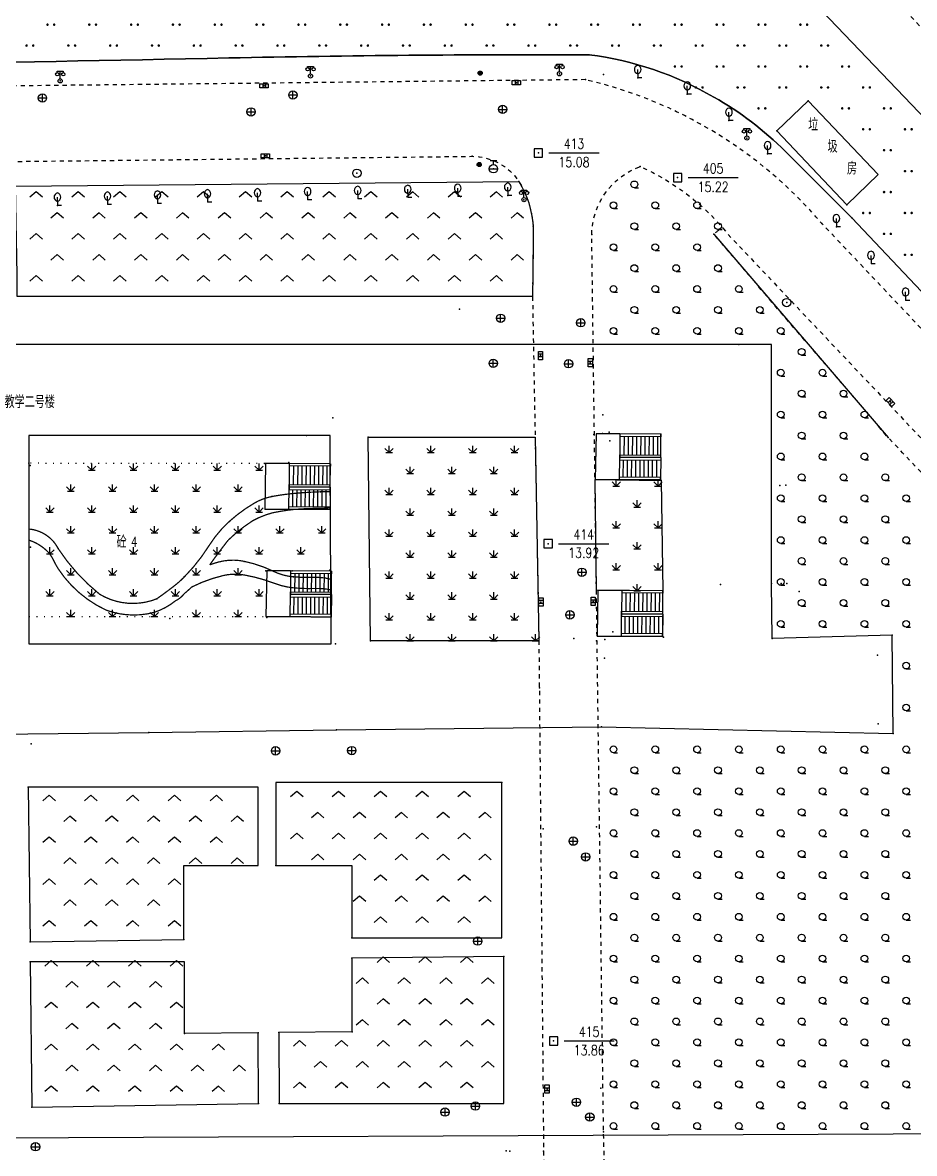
# Model space of a CAD drawing. Extents: x 1060 to 1934, y 610 to 1562.
# Drawn here: x 1637.4 to 1744, y 1297.1 to 1432.2 of the extents above; entities that cross this region are included whole.
import ezdxf
from ezdxf.enums import TextEntityAlignment as Align

# ---------------------------------------------------------------- set-up
doc = ezdxf.new("R2010")
doc.units = 0
doc.header["$LTSCALE"] = 0.5
doc.header["$PDSIZE"] = 0.2
for name, pattern in [('X3', [5, 4, -1]), ('X4', [1.6, 0, -1.6]), ('X6', [2, 1, -1])]:
    doc.linetypes.add(name, pattern=pattern)
doc.layers.get('0').update_dxf_attribs({"linetype": 'CONTINUOUS'})
doc.layers.add('ASSIST', color=7, linetype='CONTINUOUS', plot=False)
for name, color, linetype in [('COMPONENT', 4, 'CONTINUOUS'), ('DLDW', 11, 'CONTINUOUS'), ('DLSS', 4, 'CONTINUOUS'), ('DMTZ', 3, 'CONTINUOUS'), ('GXYZ', 2, 'CONTINUOUS'), ('JMD', 6, 'CONTINUOUS'), ('KZD', 1, 'CONTINUOUS'), ('ZBTZ', 3, 'CONTINUOUS'), ('ZDH', 1, 'CONTINUOUS')]:
    doc.layers.add(name, color=color, linetype=linetype)
doc.styles.add('HZ', font='rs.shx', dxfattribs={"width": 0.8, "bigfont": 'hztxt.shx'})
doc.linetypes.add('10422', pattern='A,2,[150,AAA.SHX,S=1,R=0,X=0,Y=1],2,[177,AAA.SHX,S=1,R=0,X=0,Y=0.8],1e-09', length=4)
doc.linetypes.add('1161', pattern='A,0,[149,AAA.SHX,S=0.15,R=0,X=0,Y=0],-1.6', length=1.6)

# ---------------------------------------------------------------- blocks, each defined once
blk = doc.blocks.new('gc043')
for p, q in [((-1, 0), (1, 0)), ((0, -1), (0, 1))]:
    blk.add_line(p, q)
blk.add_circle((0, 0), 1)
blk = doc.blocks.new('*U25')
at = {"linetype": 'Continuous'}
for points in [[(-0.5, 0.06), (-0.49, -0.11), (-0.49, 0.11)], [(-0.5, 0), (-0.5, -0.06), (-0.5, 0.06)], [(-0.49, -0.11), (-0.5, 0.06), (-0.5, -0.06)], [(-0.49, 0.11), (-0.47, -0.17), (-0.47, 0.17)], [(-0.47, -0.17), (-0.49, 0.11), (-0.49, -0.11)], [(-0.47, 0.17), (-0.45, -0.22), (-0.45, 0.22)], [(-0.45, -0.22), (-0.47, 0.17), (-0.47, -0.17)], [(-0.45, 0.22), (-0.42, -0.27), (-0.42, 0.27)], [(-0.42, -0.27), (-0.45, 0.22), (-0.45, -0.22)], [(-0.42, 0.27), (-0.39, -0.31), (-0.39, 0.31)], [(-0.39, -0.31), (-0.42, 0.27), (-0.42, -0.27)], [(-0.39, 0.31), (-0.35, -0.35), (-0.35, 0.35)], [(-0.35, -0.35), (-0.39, 0.31), (-0.39, -0.31)], [(-0.35, 0.35), (-0.31, -0.39), (-0.31, 0.39)], [(-0.31, -0.39), (-0.35, 0.35), (-0.35, -0.35)], [(-0.31, 0.39), (-0.27, -0.42), (-0.27, 0.42)], [(-0.27, -0.42), (-0.31, 0.39), (-0.31, -0.39)], [(-0.27, 0.42), (-0.22, -0.45), (-0.22, 0.45)], [(-0.22, -0.45), (-0.27, 0.42), (-0.27, -0.42)], [(-0.22, 0.45), (-0.17, -0.47), (-0.17, 0.47)], [(-0.17, -0.47), (-0.22, 0.45), (-0.22, -0.45)], [(-0.17, 0.47), (-0.11, -0.49), (-0.11, 0.49)], [(-0.11, -0.49), (-0.17, 0.47), (-0.17, -0.47)], [(-0.11, 0.49), (-0.06, -0.5), (-0.06, 0.5)], [(-0.06, -0.5), (-0.11, 0.49), (-0.11, -0.49)], [(0, -0.5), (-0.06, 0.5), (-0.06, -0.5)], [(-0.06, 0.5), (0, -0.5), (0, 0.5)], [(0.06, -0.5), (0, 0.5), (0, -0.5)], [(0, 0.5), (0.06, -0.5), (0.06, 0.5)], [(0.11, -0.49), (0.06, 0.5), (0.06, -0.5)], [(0.06, 0.5), (0.11, -0.49), (0.11, 0.49)], [(0.17, -0.47), (0.11, 0.49), (0.11, -0.49)], [(0.11, 0.49), (0.17, -0.47), (0.17, 0.47)], [(0.22, -0.45), (0.17, 0.47), (0.17, -0.47)], [(0.17, 0.47), (0.22, -0.45), (0.22, 0.45)], [(0.27, -0.42), (0.22, 0.45), (0.22, -0.45)], [(0.22, 0.45), (0.27, -0.42), (0.27, 0.42)], [(0.31, -0.39), (0.27, 0.42), (0.27, -0.42)], [(0.27, 0.42), (0.31, -0.39), (0.31, 0.39)], [(0.35, -0.35), (0.31, 0.39), (0.31, -0.39)], [(0.31, 0.39), (0.35, -0.35), (0.35, 0.35)], [(0.39, -0.31), (0.35, 0.35), (0.35, -0.35)], [(0.35, 0.35), (0.39, -0.31), (0.39, 0.31)], [(0.42, -0.27), (0.39, 0.31), (0.39, -0.31)], [(0.39, 0.31), (0.42, -0.27), (0.42, 0.27)], [(0.45, -0.22), (0.42, 0.27), (0.42, -0.27)], [(0.42, 0.27), (0.45, -0.22), (0.45, 0.22)], [(0.47, -0.17), (0.45, 0.22), (0.45, -0.22)], [(0.45, 0.22), (0.47, -0.17), (0.47, 0.17)], [(0.49, -0.11), (0.47, 0.17), (0.47, -0.17)], [(0.47, 0.17), (0.49, -0.11), (0.49, 0.11)], [(0.5, -0.06), (0.49, 0.11), (0.49, -0.11)], [(0.49, 0.11), (0.5, -0.06), (0.5, 0.06)], [(0.5, 0), (0.5, 0.06), (0.5, -0.06)]]:
    blk.add_solid(points, dxfattribs=at)
blk = doc.blocks.new('gcbj0106')
blk.add_circle((0, 0), 0.5)
at = {"linetype": 'Continuous'}
blk.add_blockref('*U25', (0, 0), dxfattribs=at)
blk = doc.blocks.new('gc097')
for p, q in [((-0.7, 2), (-0.7, 2.3)), ((-0.7, 2.3), (0.7, 2.3)), ((0, 0.5), (0, 2.3)), ((0.7, 2.3), (0.7, 2))]:
    blk.add_line(p, q)
for centre, radius in [((-0.7, 1.6), 0.4), ((0, 0), 0.5), ((0.73, 1.6), 0.4)]:
    blk.add_circle(centre, radius)
blk = doc.blocks.new('gc188')
blk.add_circle((0, 0), 1)
blk = doc.blocks.new('gc133')
for p, q in [((-1, 0), (1, 0)), ((-0.8, 2), (0.8, 2)), ((0, 1), (0, 2))]:
    blk.add_line(p, q)
blk.add_circle((0, 0), 1)
blk = doc.blocks.new('gc041')
for p, q in [((-1, 0.5), (1, 0.5)), ((-1, -0.5), (-1, 0.5)), ((-0.33, 0.5), (-0.33, -0.5)), ((0.33, 0.5), (0.33, -0.5)), ((1, 0.5), (1, -0.5)), ((1, -0.5), (-1, -0.5))]:
    blk.add_line(p, q)
blk = doc.blocks.new('gc211')
for p, q in [((0, 0), (-1.5, -1.32)), ((1.5, -1.32), (0, 0))]:
    blk.add_line(p, q)
blk = doc.blocks.new('gc143')
for p, q in [((0, 1), (0, 2)), ((0, 1), (0, 0)), ((1, 0), (0, 0))]:
    blk.add_line(p, q)
for centre, start, end in [((0.225, 2), 102.68038, 257.31962), ((-0.225, 2), 282.68038, 77.31962)]:
    blk.add_arc(centre, 1.025, start, end)
blk = doc.blocks.new('gc163')
at = {"const_width": 0.3}
for points in [[(-0.95, 0, 1), (-0.65, 0, 1)], [(0.65, 0, 1), (0.95, 0, 1)]]:
    blk.add_lwpolyline(points, format="xyb", close=True, dxfattribs=at)
blk = doc.blocks.new('gc208')
blk.add_line((0, -0.8), (1, -0.8))
blk.add_circle((0, 0), 0.8)
blk = doc.blocks.new('A$C18D03DA0')
at = {"layer": 'ASSIST', "linetype": 'Continuous', "flags": 128}
for points in [[(0, 0), (4.91, 0.04), (4.93, -2.76), (0.02, -2.8)], [(4.93, -2.76), (0.02, -2.8), (0.04, -5.47), (4.96, -5.43)]]:
    blk.add_lwpolyline(points, close=True, dxfattribs=at)
at = {"layer": 'JMD', "linetype": 'Continuous'}
for p, q in [((0, 0), (4.91, 0.04)), ((0, 0), (0, -0.3)), ((4.91, 0.04), (4.91, -0.26)), ((0, -0.3), (4.91, -0.26)), ((0.41, -0.3), (0.43, -2.49)), ((0.91, -0.29), (0.93, -2.49)), ((1.41, -0.29), (1.43, -2.49)), ((1.91, -0.28), (1.93, -2.48)), ((2.41, -0.28), (2.43, -2.48)), ((2.91, -0.28), (2.93, -2.47)), ((3.41, -0.27), (3.43, -2.47)), ((3.91, -0.27), (3.93, -2.47)), ((4.41, -0.26), (4.43, -2.46)), ((4.91, -0.26), (4.93, -2.46)), ((4.93, -2.46), (0.02, -2.5)), ((0.02, -2.8), (0.02, -2.5)), ((4.93, -2.76), (4.93, -2.46)), ((0.02, -2.8), (4.93, -2.76)), ((4.93, -2.76), (0.02, -2.8)), ((0.02, -2.8), (0.03, -3.1)), ((4.94, -3.06), (0.03, -3.1)), ((0.03, -3.1), (0.04, -5.17)), ((0.53, -3.09), (0.54, -5.17)), ((1.03, -3.09), (1.04, -5.16)), ((1.53, -3.09), (1.54, -5.16)), ((2.03, -3.08), (2.04, -5.16)), ((2.53, -3.08), (2.54, -5.15)), ((3.03, -3.07), (3.04, -5.15)), ((3.53, -3.07), (3.54, -5.14)), ((4.03, -3.07), (4.04, -5.14)), ((4.53, -3.06), (4.54, -5.14)), ((4.93, -2.76), (4.94, -3.06)), ((0.04, -5.17), (4.95, -5.13)), ((0.04, -5.47), (0.04, -5.17)), ((4.96, -5.43), (4.95, -5.13)), ((4.96, -5.43), (0.04, -5.47))]:
    blk.add_line(p, q, dxfattribs=at)
at = {"layer": 'JMD', "linetype": 'Continuous', "flags": 128}
blk.add_lwpolyline([(4.91, 0.04), (7.76, 0.04), (7.85, -5.43), (4.96, -5.43)], dxfattribs=at)
blk = doc.blocks.new('A$C64D12B4D')
at = {"linetype": 'Continuous', "xscale": -1}
blk.add_blockref('A$C18D03DA0', (7.848, -0.04), dxfattribs=at)
blk = doc.blocks.new('gc124')
for p, q in [((-1, 1), (0, 0)), ((-0.8, 0), (0.8, 0)), ((0, 0), (0, 1.6)), ((0, 0), (1, 1))]:
    blk.add_line(p, q)
blk = doc.blocks.new('A$C1AB3282D')
at = {"linetype": 'Continuous', "xscale": -1}
blk.add_blockref('A$C18D03DA0', (0, 0), dxfattribs=at)
blk = doc.blocks.new('gc115')
blk.add_lwpolyline([(-1, -1), (1, -1), (1, 1), (-1, 1)], close=True)
blk.add_point((0, 0))

msp = doc.modelspace()

# ---------------------------------------------------------------- linework, layer by layer
at = {"linetype": 'Continuous', "elevation": 12.1}
msp.add_lwpolyline([(1728.53, 1416.78, 0.070297), (1719.98, 1423.27, 0.102266), (1705.08, 1428.33, 0.006185), (1662.01, 1427.95, -0.003224), (1579.41, 1426.74, -0.001176), (1491.29, 1426.22, -0.381435), (1483.39, 1431.9, 0.000865), (1483.41, 1455.75, 0.005382), (1483.23, 1487.87, -0.146405), (1485.5, 1497.7, -0.12135), (1493.35, 1503.18), (1605.13, 1547.73), (1609.24, 1548.26), (1614.19, 1547.94), (1616.96, 1547.46), (1619.92, 1546.37), (1624.52, 1544.43), (1628.12, 1542.22), (1631.45, 1539.54), (1633.11, 1537.77), (1862.99, 1297.73)], format="xyb", dxfattribs=at)
at = {"linetype": 'Continuous', "elevation": 12.1, "flags": 128}
msp.add_lwpolyline([(1728.53, 1416.78), (1736.49, 1408.85)], dxfattribs=at)
at = {"linetype": 'Continuous', "elevation": 12.1}
msp.add_lwpolyline([(1780.01, 1362.81), (1736.49, 1408.85)], dxfattribs=at)
at = {"layer": 'DLSS', "linetype": 'X6', "flags": 128}
for points, elevation in [([(1480.43, 1431.9), (1480.26, 1435.2), (1479.63, 1491.46, -0.064465), (1479.93, 1500.11, -0.154295), (1482.47, 1507.49, -0.179135), (1492.43, 1515.32, -0.003756), (1520.18, 1525.43, 0.000002), (1587.35, 1553.15, 0.011631), (1593.72, 1556.25, -0.359566), (1631.49, 1550.06), (1864.49, 1306.39)], 13.79), ([(1704.63, 1425.36), (1488.16, 1422.97, -0.389128), (1480.43, 1431.9)], 13.77), ([(1864.49, 1306.39), (1864.65, 1306.21, -0.31194), (1864.48, 1284.1, -0.373845), (1850.79, 1283.6), (1732.89, 1408.18, 0.160257), (1704.63, 1425.36)], 13.79), ([(1578.86, 1244.42), (1576.98, 1391.98), (1576.98, 1405.81, -0.207514), (1578.94, 1412.08, -0.238549), (1584.21, 1415), (1691.08, 1416.2, -0.252129), (1696.69, 1413.18, -0.114855), (1698.4, 1407.87), (1698.31, 1399.46), (1699.07, 1358.32)], 13.77), ([(1752.82, 1210.46), (1715.21, 1210.03, -0.152033), (1709.2, 1212.85, -0.099917), (1707.51, 1214.92), (1707.22, 1248.81), (1707.19, 1249.81), (1707.38, 1261.51), (1707.11, 1283.96), (1707.11, 1287.74), (1706.8, 1299.64), (1705.39, 1406.87, -0.310413), (1711.16, 1414.98, -0.120813), (1721.67, 1406.89), (1774.03, 1351.63), (1858.49, 1262.34, -0.164033), (1866.87, 1242.87, -0.116425), (1864.59, 1218.47, -0.269338), (1851.57, 1211.66), (1752.82, 1210.46)], 15.78), ([(1699.07, 1358.32), (1700.11, 1245.84), (1700.11, 1214.82, -0.107062), (1698.96, 1212.95, -0.215732), (1690.6, 1209.81), (1664.15, 1209.47)], 13.77)]:
    msp.add_lwpolyline(points, format="xyb", dxfattribs=dict(at, elevation=elevation))
msp.add_lwpolyline([(1863.7, 1246.13, 0.137766), (1857.33, 1260.57, 0.036452), (1855.89, 1262.34, 0.011246), (1822.37, 1297.59, -0.005081), (1772.07, 1349.61, -0.000115), (1754.53, 1368.12, -0.000147), (1740.84, 1382.59), (1720.96, 1405.73), (1719.98, 1406.89, -0.180775), (1720.01, 1406.95, -0.010179), (1721, 1407.69)], format="xyb", dxfattribs=at)
at = {"layer": 'DLSS', "linetype": 'X3', "const_width": 0.15, "flags": 128}
for points in [[(1641.59, 1369.36, 0.0783), (1646.55, 1363.89, 0.234872), (1653.39, 1363.33, 0.015228), (1655.64, 1365, 0.030669), (1656.68, 1365.94, 0.054674), (1659.64, 1369.68, -0.06921), (1662.07, 1372.58, -0.051282), (1665.05, 1374.76, -0.085311), (1667.14, 1375.55, -0.023037), (1669.56, 1375.9, -0.016432), (1672.98, 1376.12, -0.007842), (1673.38, 1376.12, -0.004045), (1674.16, 1376.12)], [(1641.59, 1369.36, 0.051563), (1641.11, 1370.1, 0.051563), (1640.48, 1370.72, 0.074887), (1639.37, 1371.37, 0.074887), (1638.12, 1371.67)], [(1641.6, 1366.95, -0.03208), (1640.99, 1368.07, 0.08543), (1640.27, 1369.05, 0.05849), (1639.27, 1369.82, 0.05849), (1638.12, 1370.34)], [(1657.57, 1364.74, -0.060942), (1661.37, 1366.12, -0.100077), (1663.85, 1366.18, -0.048911), (1667.4, 1365.2, 0.071679), (1669.87, 1364.63, 0.028765), (1672.37, 1364.57, -0.048451), (1673.86, 1364.47, -0.01512), (1673.96, 1364.45, -0.004319), (1674.28, 1364.38)]]:
    msp.add_lwpolyline(points, format="xyb", dxfattribs=at)
at = {"layer": 'DLSS', "linetype": 'X3', "const_width": 0.15}
for points in [[(1659.73, 1367.4, -0.012436), (1661.93, 1370.34, -0.051021), (1664.86, 1372.66, -0.061866), (1667.24, 1373.61, -0.023666), (1669.87, 1374.02, -0.01942), (1673.14, 1374.14, -0.012018), (1673.88, 1374.2, 0.349588), (1674.17, 1374.43)], [(1659.73, 1367.4, -0.01949), (1660.83, 1367.74, -0.116234), (1663.85, 1367.81, -0.061947), (1667.36, 1366.61, 0.093786), (1669.74, 1365.96, 0.026483), (1671.98, 1365.9, -0.039743), (1673.48, 1365.82, -0.018024), (1673.68, 1365.78, -0.006956), (1674.21, 1365.67)], [(1641.59, 1366.96, 0.141058), (1647.35, 1361.98, 0.153365), (1653.07, 1361.71, 0.092298), (1655.64, 1363.1, 0.119961), (1656.68, 1363.95, 0.021391), (1657.57, 1364.74, -0.012935)]]:
    msp.add_lwpolyline(points, format="xyb", dxfattribs=at)
at = {"layer": 'DMTZ', "linetype": '10422', "flags": 128}
msp.add_lwpolyline([(1719.98, 1406.89), (1740.84, 1382.59)], dxfattribs=at)
at = {"layer": 'JMD', "linetype": 'Continuous', "flags": 128}
for points in [[(1735.9, 1410.42), (1727.53, 1419.24), (1731.26, 1422.83), (1739.64, 1414.01)], [(1570.54, 1346.36), (1577.75, 1346.53), (1583.72, 1346.61), (1652.43, 1347.36), (1674.86, 1347.67), (1706.57, 1348.04), (1741.42, 1347.25), (1741.3, 1358.99), (1726.97, 1358.59), (1726.86, 1365.15), (1726.88, 1393.73), (1722.97, 1393.73), (1570.02, 1393.73)], [(1674.14, 1379.17), (1674.14, 1382.86), (1638.12, 1382.86), (1638.12, 1357.96), (1674.25, 1357.96)], [(1571.61, 1250.74), (1786.79, 1251.69), (1786.26, 1299.57), (1571.08, 1298.61)]]:
    msp.add_lwpolyline(points, close=True, dxfattribs=at)
at = {"layer": 'JMD', "linetype": 'X4', "flags": 128}
for points in [[(1666.3, 1379.51), (1638.12, 1379.52), (1638.12, 1379.27)], [(1638.12, 1361.2), (1666.45, 1361.2)]]:
    msp.add_lwpolyline(points, dxfattribs=at)
at = {"layer": 'KZD', "linetype": 'Continuous'}
for p, q in [((1700.27, 1416.61), (1706.27, 1416.61)), ((1700.27, 1416.61), (1706.27, 1416.61)), ((1716.9, 1413.65), (1722.9, 1413.65)), ((1701.43, 1369.92), (1707.43, 1369.92)), ((1702.08, 1310.51), (1708.08, 1310.51))]:
    msp.add_line(p, q, dxfattribs=at)
at = {"layer": 'ZBTZ', "linetype": 'Continuous', "flags": 128}
msp.add_lwpolyline([(1862.99, 1297.73), (1633.11, 1537.77), (1631.45, 1539.54), (1628.12, 1542.22), (1624.52, 1544.43), (1619.92, 1546.37), (1616.96, 1547.46), (1614.19, 1547.94), (1609.24, 1548.26), (1605.13, 1547.73), (1493.35, 1503.18, 0.12135), (1485.5, 1497.7, 0.146405), (1483.23, 1487.87, -0.005382), (1483.41, 1455.75, -0.000865), (1483.39, 1431.9, 0.381435), (1491.29, 1426.22, 0.001176), (1579.41, 1426.74, 0.003224), (1662.01, 1427.95, -0.006185), (1705.08, 1428.33, -0.102266), (1719.98, 1423.27, -0.070297), (1728.53, 1416.78), (1736.49, 1408.85), (1780.01, 1362.81)], format="xyb", dxfattribs=at)
at = {"layer": 'ZBTZ', "linetype": 'Continuous', "elevation": 13.77, "flags": 128}
msp.add_lwpolyline([(1698.31, 1399.46), (1636.71, 1399.46), (1636.71, 1402.03), (1636.49, 1412.63), (1696.69, 1413.18, -0.114855), (1698.4, 1407.87, -0.002003), (1698.31, 1399.46)], format="xyb", close=True, dxfattribs=at)
at = {"layer": 'ZBTZ', "linetype": '1161', "elevation": 19.52, "flags": 128}
msp.add_lwpolyline([(1678.67, 1382.65), (1698.62, 1382.65), (1699.07, 1358.32), (1678.94, 1358.31)], close=True, dxfattribs=at)
at = {"layer": 'ZBTZ', "linetype": '1161', "flags": 128}
msp.add_lwpolyline([(1713.69, 1377.45), (1713.89, 1364.3), (1705.94, 1364.36), (1705.81, 1377.57)], close=True, dxfattribs=at)
at = {"layer": 'ZBTZ', "linetype": 'Continuous', "flags": 128}
for points, elevation in [([(1638.02, 1340.81), (1638.25, 1322.37), (1656.62, 1322.61), (1656.62, 1331.49), (1665.52, 1331.49), (1665.52, 1340.81)], 14.29), ([(1694.64, 1341.38), (1667.63, 1341.38), (1667.63, 1331.49), (1676.7, 1331.49), (1676.7, 1322.82), (1694.64, 1322.82)], 13.82), ([(1638.26, 1319.96), (1638.46, 1302.61), (1665.56, 1303.02), (1665.52, 1311.49), (1656.69, 1311.41), (1656.69, 1319.96)], 14.11), ([(1694.89, 1320.58), (1676.71, 1320.4), (1676.71, 1311.59), (1667.97, 1311.5), (1668.01, 1303.05), (1694.89, 1303.05)], 14.05)]:
    msp.add_lwpolyline(points, close=True, dxfattribs=dict(at, elevation=elevation))
at = {"layer": 'ZDH', "linetype": 'Continuous'}
for p in [(1705.08, 1428.33, 15.33), (1705.08, 1428.33, 15.33), (1705.08, 1428.33, 15.33), (1671.77, 1425.8, 14.98), (1671.77, 1425.8, 14.98), (1671.77, 1425.8, 14.98), (1692.05, 1426.14, 15.28), (1692.05, 1426.14, 15.28), (1692.05, 1426.14, 15.28), (1701.53, 1426.06, 15.28), (1701.53, 1426.06, 15.28), (1701.53, 1426.06, 15.28), (1704.63, 1425.36, 15.15), (1704.63, 1425.36, 15.15), (1704.63, 1425.36, 15.15), (1706.78, 1425.99, 15.32), (1706.78, 1425.99, 15.32), (1706.78, 1425.99, 15.32), (1710.88, 1425.57, 15.35), (1710.88, 1425.57, 15.35), (1710.88, 1425.57, 15.35), (1641.85, 1425.21, 14.59), (1641.85, 1425.21, 14.59), (1641.85, 1425.21, 14.59), (1666.23, 1424.62, 14.8), (1666.23, 1424.62, 14.8), (1666.23, 1424.62, 14.8), (1696.39, 1424.99, 15.14), (1696.39, 1424.99, 15.14), (1696.39, 1424.99, 15.14), (1639.73, 1423.17, 14.43), (1639.73, 1423.17, 14.43), (1639.73, 1423.17, 14.43), (1669.67, 1423.53, 14.88), (1669.67, 1423.53, 14.88), (1669.67, 1423.53, 14.88), (1716.81, 1423.61, 15.37), (1716.81, 1423.61, 15.37), (1716.81, 1423.61, 15.37), (1731.26, 1422.83, 16.08), (1731.26, 1422.83, 16.08), (1731.26, 1422.83, 16.08), (1664.66, 1421.5, 14.83), (1664.66, 1421.5, 14.83), (1664.66, 1421.5, 14.83), (1694.74, 1421.81, 15.09), (1694.74, 1421.81, 15.09), (1694.74, 1421.81, 15.09), (1721.79, 1420.47, 15.38), (1721.79, 1420.47, 15.38), (1721.79, 1420.47, 15.38), (1727.53, 1419.24, 15.48), (1727.53, 1419.24, 15.48), (1727.53, 1419.24, 15.48), (1723.93, 1418.38, 15.4), (1723.93, 1418.38, 15.4), (1723.93, 1418.38, 15.4), (1666.38, 1416.25, 14.83), (1666.38, 1416.25, 14.83), (1666.38, 1416.25, 14.83), (1691.08, 1416.2, 15.04), (1691.08, 1416.2, 15.04), (1691.08, 1416.2, 15.04), (1699.02, 1416.61, 15.08), (1726.41, 1416.48, 15.41), (1726.41, 1416.48, 15.41), (1726.41, 1416.48, 15.41), (1691.94, 1415.22, 15.21), (1691.94, 1415.22, 15.21), (1691.94, 1415.22, 15.21), (1693.64, 1414.71, 15.12), (1693.64, 1414.71, 15.12), (1693.64, 1414.71, 15.12), (1711.16, 1414.98, 15.05), (1711.16, 1414.98, 15.05), (1711.16, 1414.98, 15.05), (1677.32, 1414.18, 15.13), (1677.32, 1414.18, 15.13), (1677.32, 1414.18, 15.13), (1696.69, 1413.18, 14.86), (1696.69, 1413.18, 14.86), (1696.69, 1413.18, 14.86), (1715.65, 1413.65, 15.22), (1695.35, 1411.53, 15.42), (1695.35, 1411.53, 15.42), (1695.35, 1411.53, 15.42), (1697.29, 1411.02, 15), (1697.29, 1411.02, 15), (1697.29, 1411.02, 15), (1641.52, 1410.32, 14.94), (1641.52, 1410.32, 14.94), (1641.52, 1410.32, 14.94), (1735.9, 1410.42, 15.5), (1735.9, 1410.42, 15.5), (1735.9, 1410.42, 15.5), (1698.4, 1407.87, 14.68), (1698.4, 1407.87, 14.68), (1698.4, 1407.87, 14.68), (1732.89, 1408.18, 15.3), (1732.89, 1408.18, 15.3), (1734.63, 1407.76, 15.53), (1734.63, 1407.76, 15.53), (1736.49, 1408.85, 15.48), (1736.49, 1408.85, 15.48), (1705.39, 1406.87, 14.65), (1705.39, 1406.87, 14.65), (1705.39, 1406.87, 14.65), (1719.98, 1406.89, 15.57), (1719.98, 1406.89, 15.57), (1698.31, 1399.46, 13.95), (1698.31, 1399.46, 13.95), (1698.31, 1399.46, 13.95), (1728.69, 1398.72, 15.46), (1728.69, 1398.72, 15.46), (1689.58, 1397.93, 13.92), (1689.58, 1397.93, 13.92), (1694.5, 1396.85, 13.99), (1694.5, 1396.85, 13.99), (1704.08, 1396.32, 14.24), (1704.08, 1396.32, 14.24), (1704.08, 1396.32, 14.24), (1722.97, 1393.73, 19.38), (1722.97, 1393.73, 19.38), (1722.97, 1393.73, 19.38), (1699.27, 1392.39, 14.1), (1699.27, 1392.39, 14.1), (1699.27, 1392.39, 14.1), (1705.22, 1391.53, 14.1), (1705.22, 1391.53, 14.1), (1705.22, 1391.53, 14.1), (1693.62, 1391.47, 14.25), (1693.62, 1391.47, 14.25), (1702.62, 1391.41, 14.13), (1702.62, 1391.41, 14.13), (1702.62, 1391.41, 14.13), (1741.11, 1386.85, 15.38), (1741.11, 1386.85, 15.38), (1674.44, 1384.95, 19.41), (1674.44, 1384.95, 19.41), (1706.71, 1385.33, 19.4), (1706.71, 1385.33, 19.4), (1671.3, 1382.86, 19.41), (1671.3, 1382.86, 19.41), (1678.67, 1382.65, 19.52), (1678.67, 1382.65, 19.52), (1705.64, 1382.95, 14.02), (1705.64, 1382.95, 14.02), (1705.64, 1382.95, 14.02), (1706.69, 1383.09, 14.18), (1706.69, 1383.09, 14.18), (1707.48, 1383.25, 19.38), (1707.48, 1383.25, 19.38), (1707.57, 1382.21, 19.55), (1707.57, 1382.21, 19.55), (1713.66, 1383, 30.06), (1713.66, 1383, 30.06), (1740.84, 1382.59, 15.55), (1740.84, 1382.59, 15.55), (1638.12, 1379.52, 13.89), (1638.12, 1379.52, 13.89), (1666.3, 1379.51, 16.92), (1666.3, 1379.51, 16.92), (1669.18, 1379.6, 16.91), (1669.18, 1379.6, 16.91), (1638.28, 1379.27, 19.54), (1638.28, 1379.27, 19.54), (1674.07, 1376.9, 14.32), (1674.07, 1376.9, 14.32), (1713.69, 1377.45, 25.83), (1713.69, 1377.45, 25.83), (1727.89, 1376.88, 19.29), (1727.89, 1376.88, 19.29), (1728.59, 1376.91, 18.88), (1728.59, 1376.91, 18.88), (1667.14, 1375.55, 13.9), (1667.14, 1375.55, 13.9), (1672.98, 1376.12, 13.89), (1672.98, 1376.12, 13.89), (1666.36, 1374.03, 16.95), (1666.36, 1374.03, 16.95), (1662.07, 1372.58, 14.02), (1662.07, 1372.58, 14.02), (1700.18, 1369.92, 13.92), (1638.31, 1369.49, 13.96), (1638.31, 1369.49, 13.96), (1641.59, 1369.36, 13.99), (1641.59, 1369.36, 13.99), (1663.85, 1367.81, 13.96), (1663.85, 1367.81, 13.96), (1656.68, 1365.94, 13.98), (1656.68, 1365.94, 13.98), (1666.45, 1366.67, 16.98), (1666.45, 1366.67, 16.98), (1669.57, 1366.69, 17.16), (1669.57, 1366.69, 17.16), (1669.74, 1365.96, 13.88), (1669.74, 1365.96, 13.88), (1674.1, 1366.76, 19.49), (1674.1, 1366.76, 19.49), (1704.21, 1366.51, 13.87), (1704.21, 1366.51, 13.87), (1704.21, 1366.51, 13.87), (1673.48, 1365.82, 13.91), (1673.48, 1365.82, 13.91), (1720.78, 1365.06, 19.37), (1720.78, 1365.06, 19.37), (1726.86, 1365.15, 19.38), (1726.86, 1365.15, 19.38), (1728.03, 1365.16, 19.33), (1728.03, 1365.16, 19.33), (1728.7, 1365.17, 19.06), (1728.7, 1365.17, 19.06), (1653.39, 1363.33, 13.87), (1653.39, 1363.33, 13.87), (1713.89, 1364.3, 30.02), (1713.89, 1364.3, 30.02), (1730.19, 1364.22, 19.11), (1730.19, 1364.22, 19.11), (1699.32, 1362.95, 13.84), (1699.32, 1362.95, 13.84), (1699.32, 1362.95, 13.84), (1705.56, 1363.02, 13.84), (1705.56, 1363.02, 13.84), (1705.56, 1363.02, 13.84), (1654.94, 1361, 13.76), (1654.94, 1361, 13.76), (1666.54, 1361.12, 16.94), (1666.54, 1361.12, 16.94), (1702.78, 1361.42, 13.86), (1702.78, 1361.42, 13.86), (1702.78, 1361.42, 13.86), (1707.91, 1359.4, 19.54), (1707.91, 1359.4, 19.54), (1674.74, 1357.96, 19.4), (1674.74, 1357.96, 19.4), (1678.94, 1358.31, 19.53), (1678.94, 1358.31, 19.53), (1699.07, 1358.32, 13.84), (1699.07, 1358.32, 13.84), (1699.07, 1358.32, 13.84), (1703.26, 1358.59, 19.52), (1703.26, 1358.59, 19.52), (1705.95, 1358.33, 13.85), (1705.95, 1358.33, 13.85), (1705.95, 1358.33, 13.85), (1706.95, 1358.47, 14.07), (1706.95, 1358.47, 14.07), (1706.95, 1358.47, 14.07), (1713.97, 1358.76, 25.82), (1713.97, 1358.76, 25.82), (1726.97, 1358.59, 19.49), (1726.97, 1358.59, 19.49), (1741.3, 1358.99, 19.41), (1741.3, 1358.99, 19.41), (1739.53, 1356.61, 19.35), (1739.53, 1356.61, 19.35), (1706.93, 1356.25, 19.4), (1706.93, 1356.25, 19.4), (1699.14, 1352.7, 13.8), (1699.14, 1352.7, 13.8), (1739.63, 1348.41, 19.37), (1739.63, 1348.41, 19.37), (1652.43, 1347.36, 14.21), (1652.43, 1347.36, 14.21), (1674.86, 1347.67, 14.23), (1674.86, 1347.67, 14.23), (1706.57, 1348.04, 14.03), (1706.57, 1348.04, 14.03), (1741.42, 1347.25, 19.48), (1741.42, 1347.25, 19.48), (1638.39, 1346.02, 19.47), (1638.39, 1346.02, 19.47), (1667.6, 1345.17, 14.05), (1667.6, 1345.17, 14.05), (1676.7, 1345.2, 14.04), (1676.7, 1345.2, 14.04), (1638.02, 1340.81, 14.29), (1638.02, 1340.81, 14.29), (1694.64, 1341.38, 13.82), (1694.64, 1341.38, 13.82), (1699.59, 1335.86, 13.79), (1699.59, 1335.86, 13.79), (1705.96, 1336.09, 13.82), (1705.96, 1336.09, 13.82), (1703.18, 1334.38, 13.84), (1703.18, 1334.38, 13.84), (1704.66, 1332.5, 13.84), (1704.66, 1332.5, 13.84), (1667.63, 1331.49, 14.12), (1667.63, 1331.49, 14.12), (1676.7, 1322.82, 14.13), (1676.7, 1322.82, 14.13), (1638.25, 1322.37, 14.08), (1638.25, 1322.37, 14.08), (1656.62, 1322.61, 14.12), (1656.62, 1322.61, 14.12), (1691.77, 1322.44, 14.08), (1691.77, 1322.44, 14.08), (1638.26, 1319.96, 14.11), (1638.26, 1319.96, 14.11), (1676.71, 1320.4, 14.15), (1676.71, 1320.4, 14.15), (1694.89, 1320.58, 14.05), (1694.89, 1320.58, 14.05), (1656.69, 1311.41, 14.06), (1656.69, 1311.41, 14.06), (1665.52, 1311.49, 14.12), (1665.52, 1311.49, 14.12), (1667.97, 1311.5, 14.12), (1667.97, 1311.5, 14.12), (1676.76, 1311.59, 14.1), (1676.76, 1311.59, 14.1), (1700.83, 1310.51, 13.86), (1700.05, 1304.76, 13.79), (1700.05, 1304.76, 13.79), (1706.48, 1304.85, 13.8), (1706.48, 1304.85, 13.8), (1638.46, 1302.61, 13.79), (1638.46, 1302.61, 13.79), (1665.56, 1303.02, 13.8), (1665.56, 1303.02, 13.8), (1668.01, 1303.05, 13.78), (1668.01, 1303.05, 13.78), (1691.49, 1302.72, 13.8), (1691.49, 1302.72, 13.8), (1703.56, 1303.18, 13.84), (1703.56, 1303.18, 13.84), (1687.85, 1302.01, 13.82), (1687.85, 1302.01, 13.82), (1705.16, 1301.42, 13.8), (1705.16, 1301.42, 13.8), (1706.8, 1299.64, 13.82), (1706.8, 1299.64, 13.82), (1638.9, 1297.87, 19.44), (1638.9, 1297.87, 19.44), (1695.15, 1297.37, 13.89), (1695.15, 1297.37, 13.89), (1695.58, 1297.35, 14.27), (1695.58, 1297.35, 14.27), (1699.64, 1297.36, 13.81), (1699.64, 1297.36, 13.81)]:
    msp.add_point(p, dxfattribs=at)

# ---------------------------------------------------------------- block references
at = {"linetype": 'Continuous'}
for name, p in [('A$C1AB3282D', (1713.66, 1383, 30.06)), ('A$C64D12B4D', (1666.3, 1379.51, 16.92)), ('A$C64D12B4D', (1666.45, 1366.67, 16.98)), ('A$C1AB3282D', (1713.89, 1364.3, 30.02))]:
    msp.add_blockref(name, p, dxfattribs=at)
at = {"layer": 'COMPONENT', "linetype": 'Continuous', "xscale": 0.5, "yscale": 0.5}
for p in [(1692.05, 1426.14, 15.28), (1691.94, 1415.22, 15.21)]:
    msp.add_blockref('gcbj0106', p, dxfattribs=at)
at = {"layer": 'DLDW', "linetype": 'Continuous', "xscale": 0.5, "yscale": 0.5}
for p in [(1671.77, 1425.8, 14.98), (1701.53, 1426.06, 15.28), (1641.85, 1425.21, 14.59), (1723.93, 1418.38, 15.4), (1697.29, 1411.02, 15)]:
    msp.add_blockref('gc097', p, dxfattribs=at)
at = {"layer": 'GXYZ', "linetype": 'Continuous', "xscale": 0.5, "yscale": 0.5, "zscale": 0.5}
for p in [(1666.23, 1424.62, 14.8), (1696.39, 1424.99, 15.14), (1666.38, 1416.25, 14.83)]:
    msp.add_blockref('gc041', p, dxfattribs=at)
at = {"layer": 'GXYZ', "linetype": 'Continuous', "xscale": 0.5, "yscale": 0.5}
for name, p in [('gc043', (1669.67, 1423.53)), ('gc043', (1639.73, 1423.17)), ('gc043', (1664.66, 1421.5)), ('gc043', (1694.74, 1421.81)), ('gc188', (1677.32, 1414.18)), ('gc133', (1693.64, 1414.71, 15.12)), ('gc188', (1728.69, 1398.72, 15.46)), ('gc043', (1694.5, 1396.85)), ('gc043', (1704.08, 1396.32)), ('gc043', (1693.62, 1391.47)), ('gc043', (1702.62, 1391.41)), ('gc043', (1704.21, 1366.51)), ('gc043', (1702.78, 1361.42)), ('gc043', (1667.6, 1345.17)), ('gc043', (1676.7, 1345.2)), ('gc043', (1703.18, 1334.38)), ('gc043', (1704.66, 1332.5)), ('gc043', (1691.77, 1322.44)), ('gc043', (1687.85, 1302.01)), ('gc043', (1691.49, 1302.72)), ('gc043', (1703.56, 1303.18)), ('gc043', (1705.16, 1301.42)), ('gc043', (1638.9, 1297.87, 19.44))]:
    msp.add_blockref(name, p, dxfattribs=at)
at = {"layer": 'GXYZ', "linetype": 'Continuous', "xscale": 0.5, "yscale": 0.5, "zscale": 0.5}
for p, rotation in [((1699.27, 1392.39, 14.1), 270), ((1705.22, 1391.53, 14.1), 270), ((1741.11, 1386.85, 15.38), 313.0639949805532), ((1699.32, 1362.95, 13.84), 270), ((1705.56, 1363.02, 13.84), 270), ((1700.05, 1304.76, 13.79), 90)]:
    msp.add_blockref('gc041', p, dxfattribs=dict(at, rotation=rotation))
at = {"layer": 'KZD', "linetype": 'Continuous', "xscale": 0.5, "yscale": 0.5}
for p in [(1699.02, 1416.61, 15.08), (1699.02, 1416.61, 15.08), (1715.65, 1413.65, 15.22), (1700.18, 1369.92, 13.92), (1700.83, 1310.51, 13.86)]:
    msp.add_blockref('gc115', p, dxfattribs=at)
at = {"layer": 'ZBTZ', "linetype": 'Continuous', "xscale": 0.5, "yscale": 0.5}
for name, p in [('gc163', (1640.73, 1431.93)), ('gc163', (1645.73, 1431.93)), ('gc163', (1650.73, 1431.93)), ('gc163', (1655.73, 1431.93)), ('gc163', (1660.73, 1431.93)), ('gc163', (1665.73, 1431.93)), ('gc163', (1670.73, 1431.93)), ('gc163', (1675.73, 1431.93)), ('gc163', (1680.73, 1431.93)), ('gc163', (1685.73, 1431.93)), ('gc163', (1690.73, 1431.93)), ('gc163', (1695.73, 1431.93)), ('gc163', (1700.73, 1431.93)), ('gc163', (1705.73, 1431.93)), ('gc163', (1710.73, 1431.93)), ('gc163', (1715.73, 1431.93)), ('gc163', (1720.73, 1431.93)), ('gc163', (1725.73, 1431.93)), ('gc163', (1730.73, 1431.93)), ('gc163', (1638.23, 1429.43)), ('gc163', (1643.23, 1429.43)), ('gc163', (1648.23, 1429.43)), ('gc163', (1653.23, 1429.43)), ('gc163', (1658.23, 1429.43)), ('gc163', (1663.23, 1429.43)), ('gc163', (1668.23, 1429.43)), ('gc163', (1673.23, 1429.43)), ('gc163', (1678.23, 1429.43)), ('gc163', (1683.23, 1429.43)), ('gc163', (1688.23, 1429.43)), ('gc163', (1693.23, 1429.43)), ('gc163', (1698.23, 1429.43)), ('gc163', (1703.23, 1429.43)), ('gc163', (1708.23, 1429.43)), ('gc163', (1713.23, 1429.43)), ('gc163', (1718.23, 1429.43)), ('gc163', (1723.23, 1429.43)), ('gc163', (1728.23, 1429.43)), ('gc163', (1733.23, 1429.43)), ('gc143', (1710.88, 1425.57, 15.35)), ('gc163', (1715.73, 1426.93)), ('gc163', (1720.73, 1426.93)), ('gc163', (1725.73, 1426.93)), ('gc163', (1730.73, 1426.93)), ('gc163', (1735.73, 1426.93)), ('gc143', (1716.81, 1423.61, 15.37)), ('gc163', (1718.23, 1424.43)), ('gc163', (1723.23, 1424.43)), ('gc163', (1728.23, 1424.43)), ('gc163', (1733.23, 1424.43)), ('gc163', (1738.23, 1424.43)), ('gc143', (1721.79, 1420.47, 15.38)), ('gc163', (1725.73, 1421.93)), ('gc163', (1735.73, 1421.93)), ('gc163', (1740.73, 1421.93)), ('gc163', (1738.23, 1419.43)), ('gc163', (1743.23, 1419.43)), ('gc143', (1726.41, 1416.48, 15.41)), ('gc163', (1740.73, 1416.93)), ('gc163', (1743.23, 1414.43)), ('gc208', (1710.48, 1412.85)), ('gc211', (1638.99, 1411.96)), ('gc143', (1641.52, 1410.32, 14.94)), ('gc211', (1643.99, 1411.96)), ('gc143', (1647.5, 1410.45, 15.42)), ('gc211', (1648.99, 1411.96)), ('gc143', (1653.48, 1410.58, 15.42)), ('gc211', (1653.99, 1411.96)), ('gc211', (1658.99, 1411.96)), ('gc143', (1659.46, 1410.72, 15.42)), ('gc211', (1663.99, 1411.96)), ('gc143', (1665.44, 1410.85, 15.42)), ('gc211', (1668.99, 1411.96)), ('gc143', (1671.43, 1410.99, 15.42)), ('gc211', (1673.99, 1411.96)), ('gc143', (1677.41, 1411.12, 15.42)), ('gc211', (1678.99, 1411.96)), ('gc143', (1683.39, 1411.26, 15.42)), ('gc211', (1683.99, 1411.96)), ('gc211', (1688.99, 1411.96)), ('gc143', (1689.37, 1411.39, 15.42)), ('gc211', (1693.99, 1411.96)), ('gc143', (1695.35, 1411.53, 15.42)), ('gc163', (1740.73, 1411.93)), ('gc208', (1707.98, 1410.35)), ('gc208', (1712.98, 1410.35)), ('gc208', (1717.98, 1410.35)), ('gc211', (1641.49, 1409.46)), ('gc211', (1646.49, 1409.46)), ('gc211', (1651.49, 1409.46)), ('gc211', (1656.49, 1409.46)), ('gc211', (1661.49, 1409.46)), ('gc211', (1666.49, 1409.46)), ('gc211', (1671.49, 1409.46)), ('gc211', (1676.49, 1409.46)), ('gc211', (1681.49, 1409.46)), ('gc211', (1686.49, 1409.46)), ('gc211', (1691.49, 1409.46)), ('gc211', (1696.49, 1409.46)), ('gc143', (1734.63, 1407.76, 15.53)), ('gc163', (1738.23, 1409.43)), ('gc163', (1743.23, 1409.43)), ('gc208', (1710.48, 1407.85)), ('gc208', (1715.48, 1407.85)), ('gc208', (1720.48, 1407.85)), ('gc211', (1638.99, 1406.96)), ('gc211', (1643.99, 1406.96)), ('gc211', (1648.99, 1406.96)), ('gc211', (1653.99, 1406.96)), ('gc211', (1658.99, 1406.96)), ('gc211', (1663.99, 1406.96)), ('gc211', (1668.99, 1406.96)), ('gc211', (1673.99, 1406.96)), ('gc211', (1678.99, 1406.96)), ('gc211', (1683.99, 1406.96)), ('gc211', (1688.99, 1406.96)), ('gc211', (1693.99, 1406.96)), ('gc163', (1740.73, 1406.93)), ('gc208', (1707.98, 1405.35)), ('gc208', (1712.98, 1405.35)), ('gc208', (1717.98, 1405.35)), ('gc211', (1641.49, 1404.46)), ('gc211', (1646.49, 1404.46)), ('gc211', (1651.49, 1404.46)), ('gc211', (1656.49, 1404.46)), ('gc211', (1661.49, 1404.46)), ('gc211', (1666.49, 1404.46)), ('gc211', (1671.49, 1404.46)), ('gc211', (1676.49, 1404.46)), ('gc211', (1681.49, 1404.46)), ('gc211', (1686.49, 1404.46)), ('gc211', (1691.49, 1404.46)), ('gc211', (1696.49, 1404.46)), ('gc143', (1738.77, 1403.37, 15.53)), ('gc163', (1743.23, 1404.43)), ('gc208', (1710.48, 1402.85)), ('gc208', (1715.48, 1402.85)), ('gc208', (1720.48, 1402.85)), ('gc211', (1638.99, 1401.96)), ('gc211', (1643.99, 1401.96)), ('gc211', (1648.99, 1401.96)), ('gc211', (1653.99, 1401.96)), ('gc211', (1658.99, 1401.96)), ('gc211', (1663.99, 1401.96)), ('gc211', (1668.99, 1401.96)), ('gc211', (1673.99, 1401.96)), ('gc211', (1678.99, 1401.96)), ('gc211', (1683.99, 1401.96)), ('gc211', (1688.99, 1401.96)), ('gc211', (1693.99, 1401.96)), ('gc208', (1707.98, 1400.35)), ('gc208', (1712.98, 1400.35)), ('gc208', (1717.98, 1400.35)), ('gc208', (1722.98, 1400.35)), ('gc143', (1742.91, 1398.99, 15.53)), ('gc208', (1710.48, 1397.85)), ('gc208', (1715.48, 1397.85)), ('gc208', (1720.48, 1397.85)), ('gc208', (1725.48, 1397.85)), ('gc208', (1707.98, 1395.35)), ('gc208', (1712.98, 1395.35)), ('gc208', (1717.98, 1395.35)), ('gc208', (1722.98, 1395.35)), ('gc208', (1727.98, 1395.35)), ('gc208', (1730.48, 1392.85)), ('gc208', (1727.98, 1390.35)), ('gc208', (1732.98, 1390.35)), ('gc208', (1730.48, 1387.85)), ('gc208', (1735.48, 1387.85)), ('gc208', (1727.98, 1385.35)), ('gc208', (1732.98, 1385.35)), ('gc208', (1737.98, 1385.35)), ('gc208', (1730.48, 1382.85)), ('gc208', (1735.48, 1382.85)), ('gc124', (1681.17, 1380.81)), ('gc124', (1686.17, 1380.81)), ('gc124', (1691.17, 1380.81)), ('gc124', (1696.17, 1380.81)), ('gc208', (1727.98, 1380.35)), ('gc208', (1732.98, 1380.35)), ('gc208', (1737.98, 1380.35)), ('gc124', (1645.62, 1378.7)), ('gc124', (1650.62, 1378.7)), ('gc124', (1655.62, 1378.7)), ('gc124', (1660.62, 1378.7)), ('gc124', (1665.62, 1378.7)), ('gc124', (1683.67, 1378.31)), ('gc124', (1688.67, 1378.31)), ('gc124', (1693.67, 1378.31)), ('gc208', (1730.48, 1377.85)), ('gc208', (1735.48, 1377.85)), ('gc208', (1740.48, 1377.85)), ('gc124', (1643.12, 1376.2)), ('gc124', (1648.12, 1376.2)), ('gc124', (1653.12, 1376.2)), ('gc124', (1658.12, 1376.2)), ('gc124', (1663.12, 1376.2)), ('gc124', (1708.31, 1376.8)), ('gc124', (1713.31, 1376.8)), ('gc124', (1681.17, 1375.81)), ('gc124', (1686.17, 1375.81)), ('gc124', (1691.17, 1375.81)), ('gc124', (1696.17, 1375.81)), ('gc208', (1727.98, 1375.35)), ('gc208', (1732.98, 1375.35)), ('gc208', (1737.98, 1375.35)), ('gc208', (1742.98, 1375.35)), ('gc124', (1640.62, 1373.7)), ('gc124', (1645.62, 1373.7)), ('gc124', (1650.62, 1373.7)), ('gc124', (1655.62, 1373.7)), ('gc124', (1660.62, 1373.7)), ('gc124', (1665.62, 1373.7)), ('gc124', (1683.67, 1373.31)), ('gc124', (1688.67, 1373.31)), ('gc124', (1693.67, 1373.31)), ('gc124', (1710.81, 1374.3)), ('gc208', (1730.48, 1372.85)), ('gc208', (1735.48, 1372.85)), ('gc208', (1740.48, 1372.85)), ('gc124', (1643.12, 1371.2)), ('gc124', (1648.12, 1371.2)), ('gc124', (1653.12, 1371.2)), ('gc124', (1658.12, 1371.2)), ('gc124', (1663.12, 1371.2)), ('gc124', (1668.12, 1371.2)), ('gc124', (1673.12, 1371.2)), ('gc124', (1681.17, 1370.81)), ('gc124', (1686.17, 1370.81)), ('gc124', (1691.17, 1370.81)), ('gc124', (1696.17, 1370.81)), ('gc124', (1708.31, 1371.8)), ('gc124', (1713.31, 1371.8)), ('gc124', (1710.81, 1369.3)), ('gc208', (1727.98, 1370.35)), ('gc208', (1732.98, 1370.35)), ('gc208', (1737.98, 1370.35)), ('gc208', (1742.98, 1370.35)), ('gc124', (1640.62, 1368.7)), ('gc124', (1645.62, 1368.7)), ('gc124', (1650.62, 1368.7)), ('gc124', (1655.62, 1368.7)), ('gc124', (1660.62, 1368.7)), ('gc124', (1665.62, 1368.7)), ('gc124', (1670.62, 1368.7)), ('gc124', (1683.67, 1368.31)), ('gc124', (1688.67, 1368.31)), ('gc124', (1693.67, 1368.31)), ('gc124', (1708.31, 1366.8)), ('gc124', (1713.31, 1366.8)), ('gc208', (1730.48, 1367.85)), ('gc208', (1735.48, 1367.85)), ('gc208', (1740.48, 1367.85)), ('gc124', (1643.12, 1366.2)), ('gc124', (1648.12, 1366.2)), ('gc124', (1653.12, 1366.2)), ('gc124', (1658.12, 1366.2)), ('gc124', (1663.12, 1366.2)), ('gc124', (1681.17, 1365.81)), ('gc124', (1686.17, 1365.81)), ('gc124', (1691.17, 1365.81)), ('gc124', (1696.17, 1365.81)), ('gc124', (1710.81, 1364.3)), ('gc208', (1727.98, 1365.35)), ('gc208', (1732.98, 1365.35)), ('gc208', (1737.98, 1365.35)), ('gc208', (1742.98, 1365.35)), ('gc124', (1640.62, 1363.7)), ('gc124', (1645.62, 1363.7)), ('gc124', (1650.62, 1363.7)), ('gc124', (1655.62, 1363.7)), ('gc124', (1660.62, 1363.7)), ('gc124', (1665.62, 1363.7)), ('gc124', (1683.67, 1363.31)), ('gc124', (1688.67, 1363.31)), ('gc124', (1693.67, 1363.31)), ('gc208', (1730.48, 1362.85)), ('gc208', (1735.48, 1362.85)), ('gc208', (1740.48, 1362.85)), ('gc124', (1643.12, 1361.2)), ('gc124', (1648.12, 1361.2)), ('gc124', (1653.12, 1361.2)), ('gc124', (1658.12, 1361.2)), ('gc124', (1663.12, 1361.2)), ('gc124', (1681.17, 1360.81)), ('gc124', (1686.17, 1360.81)), ('gc124', (1691.17, 1360.81)), ('gc124', (1696.17, 1360.81)), ('gc208', (1727.98, 1360.35)), ('gc208', (1732.98, 1360.35)), ('gc208', (1737.98, 1360.35)), ('gc208', (1742.98, 1360.35)), ('gc124', (1683.67, 1358.31)), ('gc124', (1688.67, 1358.31)), ('gc124', (1693.67, 1358.31)), ('gc124', (1698.67, 1358.31)), ('gc208', (1742.98, 1355.35)), ('gc208', (1742.98, 1350.35)), ('gc208', (1707.98, 1345.35)), ('gc208', (1712.98, 1345.35)), ('gc208', (1717.98, 1345.35)), ('gc208', (1722.98, 1345.35)), ('gc208', (1727.98, 1345.35)), ('gc208', (1732.98, 1345.35)), ('gc208', (1737.98, 1345.35)), ('gc208', (1742.98, 1345.35)), ('gc208', (1710.48, 1342.85)), ('gc208', (1715.48, 1342.85)), ('gc208', (1720.48, 1342.85)), ('gc208', (1725.48, 1342.85)), ('gc208', (1730.48, 1342.85)), ('gc208', (1735.48, 1342.85)), ('gc208', (1740.48, 1342.85)), ('gc211', (1670.13, 1340.32)), ('gc211', (1675.13, 1340.32)), ('gc211', (1680.13, 1340.32)), ('gc211', (1685.13, 1340.32)), ('gc211', (1690.13, 1340.32)), ('gc208', (1707.98, 1340.35)), ('gc208', (1712.98, 1340.35)), ('gc208', (1717.98, 1340.35)), ('gc208', (1722.98, 1340.35)), ('gc208', (1727.98, 1340.35)), ('gc208', (1732.98, 1340.35)), ('gc208', (1737.98, 1340.35)), ('gc208', (1742.98, 1340.35)), ('gc211', (1640.52, 1339.87)), ('gc211', (1645.52, 1339.87)), ('gc211', (1650.52, 1339.87)), ('gc211', (1655.52, 1339.87)), ('gc211', (1660.52, 1339.87)), ('gc211', (1672.63, 1337.82)), ('gc211', (1677.63, 1337.82)), ('gc211', (1682.63, 1337.82)), ('gc211', (1687.63, 1337.82)), ('gc211', (1692.63, 1337.82)), ('gc208', (1710.48, 1337.85)), ('gc208', (1715.48, 1337.85)), ('gc208', (1720.48, 1337.85)), ('gc208', (1725.48, 1337.85)), ('gc208', (1730.48, 1337.85)), ('gc208', (1735.48, 1337.85)), ('gc208', (1740.48, 1337.85)), ('gc211', (1643.02, 1337.37)), ('gc211', (1648.02, 1337.37)), ('gc211', (1653.02, 1337.37)), ('gc211', (1658.02, 1337.37)), ('gc211', (1663.02, 1337.37)), ('gc211', (1640.52, 1334.87)), ('gc211', (1645.52, 1334.87)), ('gc211', (1650.52, 1334.87)), ('gc211', (1655.52, 1334.87)), ('gc211', (1660.52, 1334.87)), ('gc211', (1670.13, 1335.32)), ('gc211', (1675.13, 1335.32)), ('gc211', (1680.13, 1335.32)), ('gc211', (1685.13, 1335.32)), ('gc211', (1690.13, 1335.32)), ('gc208', (1707.98, 1335.35)), ('gc208', (1712.98, 1335.35)), ('gc208', (1717.98, 1335.35)), ('gc208', (1722.98, 1335.35)), ('gc208', (1727.98, 1335.35)), ('gc208', (1732.98, 1335.35)), ('gc208', (1737.98, 1335.35)), ('gc208', (1742.98, 1335.35)), ('gc211', (1643.02, 1332.37)), ('gc211', (1648.02, 1332.37)), ('gc211', (1653.02, 1332.37)), ('gc211', (1658.02, 1332.37)), ('gc211', (1663.02, 1332.37)), ('gc211', (1672.63, 1332.82)), ('gc211', (1677.63, 1332.82)), ('gc211', (1682.63, 1332.82)), ('gc211', (1687.63, 1332.82)), ('gc211', (1692.63, 1332.82)), ('gc208', (1710.48, 1332.85)), ('gc208', (1715.48, 1332.85)), ('gc208', (1720.48, 1332.85)), ('gc208', (1725.48, 1332.85)), ('gc208', (1730.48, 1332.85)), ('gc208', (1735.48, 1332.85)), ('gc208', (1740.48, 1332.85)), ('gc208', (1707.98, 1330.35)), ('gc208', (1712.98, 1330.35)), ('gc208', (1717.98, 1330.35)), ('gc208', (1722.98, 1330.35)), ('gc208', (1727.98, 1330.35)), ('gc208', (1732.98, 1330.35)), ('gc208', (1737.98, 1330.35)), ('gc208', (1742.98, 1330.35)), ('gc211', (1640.52, 1329.87)), ('gc211', (1645.52, 1329.87)), ('gc211', (1650.52, 1329.87)), ('gc211', (1655.52, 1329.87)), ('gc211', (1680.13, 1330.32)), ('gc211', (1685.13, 1330.32)), ('gc211', (1690.13, 1330.32)), ('gc208', (1710.48, 1327.85)), ('gc208', (1715.48, 1327.85)), ('gc208', (1720.48, 1327.85)), ('gc208', (1725.48, 1327.85)), ('gc208', (1730.48, 1327.85)), ('gc208', (1735.48, 1327.85)), ('gc208', (1740.48, 1327.85)), ('gc211', (1643.02, 1327.37)), ('gc211', (1648.02, 1327.37)), ('gc211', (1653.02, 1327.37)), ('gc211', (1677.63, 1327.82)), ('gc211', (1682.63, 1327.82)), ('gc211', (1687.63, 1327.82)), ('gc211', (1692.63, 1327.82)), ('gc211', (1680.13, 1325.32)), ('gc211', (1685.13, 1325.32)), ('gc211', (1690.13, 1325.32)), ('gc208', (1707.98, 1325.35)), ('gc208', (1712.98, 1325.35)), ('gc208', (1717.98, 1325.35)), ('gc208', (1722.98, 1325.35)), ('gc208', (1727.98, 1325.35)), ('gc208', (1732.98, 1325.35)), ('gc208', (1737.98, 1325.35)), ('gc208', (1742.98, 1325.35)), ('gc211', (1640.52, 1324.87)), ('gc211', (1645.52, 1324.87)), ('gc211', (1650.52, 1324.87)), ('gc211', (1655.52, 1324.87)), ('gc208', (1710.48, 1322.85)), ('gc208', (1715.48, 1322.85)), ('gc208', (1720.48, 1322.85)), ('gc208', (1725.48, 1322.85)), ('gc208', (1730.48, 1322.85)), ('gc208', (1735.48, 1322.85)), ('gc208', (1740.48, 1322.85)), ('gc211', (1640.76, 1320.11)), ('gc211', (1645.76, 1320.11)), ('gc211', (1650.76, 1320.11)), ('gc211', (1655.76, 1320.11)), ('gc211', (1680.47, 1320.55)), ('gc211', (1685.47, 1320.55)), ('gc211', (1690.47, 1320.55)), ('gc208', (1707.98, 1320.35)), ('gc208', (1712.98, 1320.35)), ('gc208', (1717.98, 1320.35)), ('gc208', (1722.98, 1320.35)), ('gc208', (1727.98, 1320.35)), ('gc208', (1732.98, 1320.35)), ('gc208', (1737.98, 1320.35)), ('gc208', (1742.98, 1320.35)), ('gc211', (1643.26, 1317.61)), ('gc211', (1648.26, 1317.61)), ('gc211', (1653.26, 1317.61)), ('gc211', (1677.97, 1318.05)), ('gc211', (1682.97, 1318.05)), ('gc211', (1687.97, 1318.05)), ('gc211', (1692.97, 1318.05)), ('gc208', (1710.48, 1317.85)), ('gc208', (1715.48, 1317.85)), ('gc208', (1720.48, 1317.85)), ('gc208', (1725.48, 1317.85)), ('gc208', (1730.48, 1317.85)), ('gc208', (1735.48, 1317.85)), ('gc208', (1740.48, 1317.85)), ('gc211', (1640.76, 1315.11)), ('gc211', (1645.76, 1315.11)), ('gc211', (1650.76, 1315.11)), ('gc211', (1655.76, 1315.11)), ('gc211', (1680.47, 1315.55)), ('gc211', (1685.47, 1315.55)), ('gc211', (1690.47, 1315.55)), ('gc208', (1707.98, 1315.35)), ('gc208', (1712.98, 1315.35)), ('gc208', (1717.98, 1315.35)), ('gc208', (1722.98, 1315.35)), ('gc208', (1727.98, 1315.35)), ('gc208', (1732.98, 1315.35)), ('gc208', (1737.98, 1315.35)), ('gc208', (1742.98, 1315.35)), ('gc208', (1710.48, 1312.85)), ('gc208', (1715.48, 1312.85)), ('gc208', (1720.48, 1312.85)), ('gc208', (1725.48, 1312.85)), ('gc208', (1730.48, 1312.85)), ('gc208', (1735.48, 1312.85)), ('gc208', (1740.48, 1312.85)), ('gc211', (1643.26, 1312.61)), ('gc211', (1648.26, 1312.61)), ('gc211', (1653.26, 1312.61)), ('gc211', (1677.97, 1313.05)), ('gc211', (1682.97, 1313.05)), ('gc211', (1687.97, 1313.05)), ('gc211', (1692.97, 1313.05)), ('gc211', (1670.47, 1310.55)), ('gc211', (1675.47, 1310.55)), ('gc211', (1680.47, 1310.55)), ('gc211', (1685.47, 1310.55)), ('gc211', (1690.47, 1310.55)), ('gc208', (1707.98, 1310.35)), ('gc208', (1712.98, 1310.35)), ('gc208', (1717.98, 1310.35)), ('gc208', (1722.98, 1310.35)), ('gc208', (1727.98, 1310.35)), ('gc208', (1732.98, 1310.35)), ('gc208', (1737.98, 1310.35)), ('gc208', (1742.98, 1310.35)), ('gc211', (1640.76, 1310.11)), ('gc211', (1645.76, 1310.11)), ('gc211', (1650.76, 1310.11)), ('gc211', (1655.76, 1310.11)), ('gc211', (1660.76, 1310.11)), ('gc211', (1672.97, 1308.05)), ('gc211', (1677.97, 1308.05)), ('gc211', (1682.97, 1308.05)), ('gc211', (1687.97, 1308.05)), ('gc211', (1692.97, 1308.05)), ('gc208', (1710.48, 1307.85)), ('gc208', (1715.48, 1307.85)), ('gc208', (1720.48, 1307.85)), ('gc208', (1725.48, 1307.85)), ('gc208', (1730.48, 1307.85)), ('gc208', (1735.48, 1307.85)), ('gc208', (1740.48, 1307.85)), ('gc211', (1643.26, 1307.61)), ('gc211', (1648.26, 1307.61)), ('gc211', (1653.26, 1307.61)), ('gc211', (1658.26, 1307.61)), ('gc211', (1663.26, 1307.61)), ('gc211', (1640.76, 1305.11)), ('gc211', (1645.76, 1305.11)), ('gc211', (1650.76, 1305.11)), ('gc211', (1655.76, 1305.11)), ('gc211', (1660.76, 1305.11)), ('gc211', (1670.47, 1305.55)), ('gc211', (1675.47, 1305.55)), ('gc211', (1680.47, 1305.55)), ('gc211', (1685.47, 1305.55)), ('gc211', (1690.47, 1305.55)), ('gc208', (1707.98, 1305.35)), ('gc208', (1712.98, 1305.35)), ('gc208', (1717.98, 1305.35)), ('gc208', (1722.98, 1305.35)), ('gc208', (1727.98, 1305.35)), ('gc208', (1732.98, 1305.35)), ('gc208', (1737.98, 1305.35)), ('gc208', (1742.98, 1305.35)), ('gc208', (1710.48, 1302.85)), ('gc208', (1715.48, 1302.85)), ('gc208', (1720.48, 1302.85)), ('gc208', (1725.48, 1302.85)), ('gc208', (1730.48, 1302.85)), ('gc208', (1735.48, 1302.85)), ('gc208', (1740.48, 1302.85)), ('gc208', (1707.98, 1300.35)), ('gc208', (1712.98, 1300.35)), ('gc208', (1717.98, 1300.35)), ('gc208', (1722.98, 1300.35)), ('gc208', (1727.98, 1300.35)), ('gc208', (1732.98, 1300.35)), ('gc208', (1737.98, 1300.35)), ('gc208', (1742.98, 1300.35))]:
    msp.add_blockref(name, p, dxfattribs=at)

# ---------------------------------------------------------------- texts
at = {"layer": 'JMD', "linetype": 'Continuous', "style": 'HZ', "width": 0.8}
for s, p in [('垃', (1731.26, 1419.24)), ('圾', (1733.58, 1416.63)), ('房', (1735.9, 1414.01))]:
    msp.add_text(s, height=1.5, dxfattribs=at).set_placement(p)
msp.add_text('教学二号楼', height=1.5, dxfattribs=at).set_placement((1638.21, 1386.95), align=Align.MIDDLE)
msp.add_text('砼', height=1.5, dxfattribs=at).set_placement((1649.79, 1370.14), align=Align.MIDDLE_RIGHT)
msp.add_text('4', height=1.2, dxfattribs=at).set_placement((1650.29, 1370.14), align=Align.MIDDLE_LEFT)
at = {"layer": 'KZD', "linetype": 'Continuous', "style": 'HZ', "width": 0.8}
for s, p in [('413', (1703.27, 1417.7)), ('413', (1703.27, 1417.7)), ('15.08', (1703.27, 1415.51)), ('15.08', (1703.27, 1415.51)), ('405', (1719.9, 1414.75)), ('15.22', (1719.9, 1412.55)), ('414', (1704.43, 1371.02)), ('13.92', (1704.43, 1368.82)), ('415', (1705.08, 1311.61)), ('13.86', (1705.08, 1309.4))]:
    msp.add_text(s, height=1.2, dxfattribs=at).set_placement(p, align=Align.MIDDLE)

doc.saveas('drawing.dxf')
